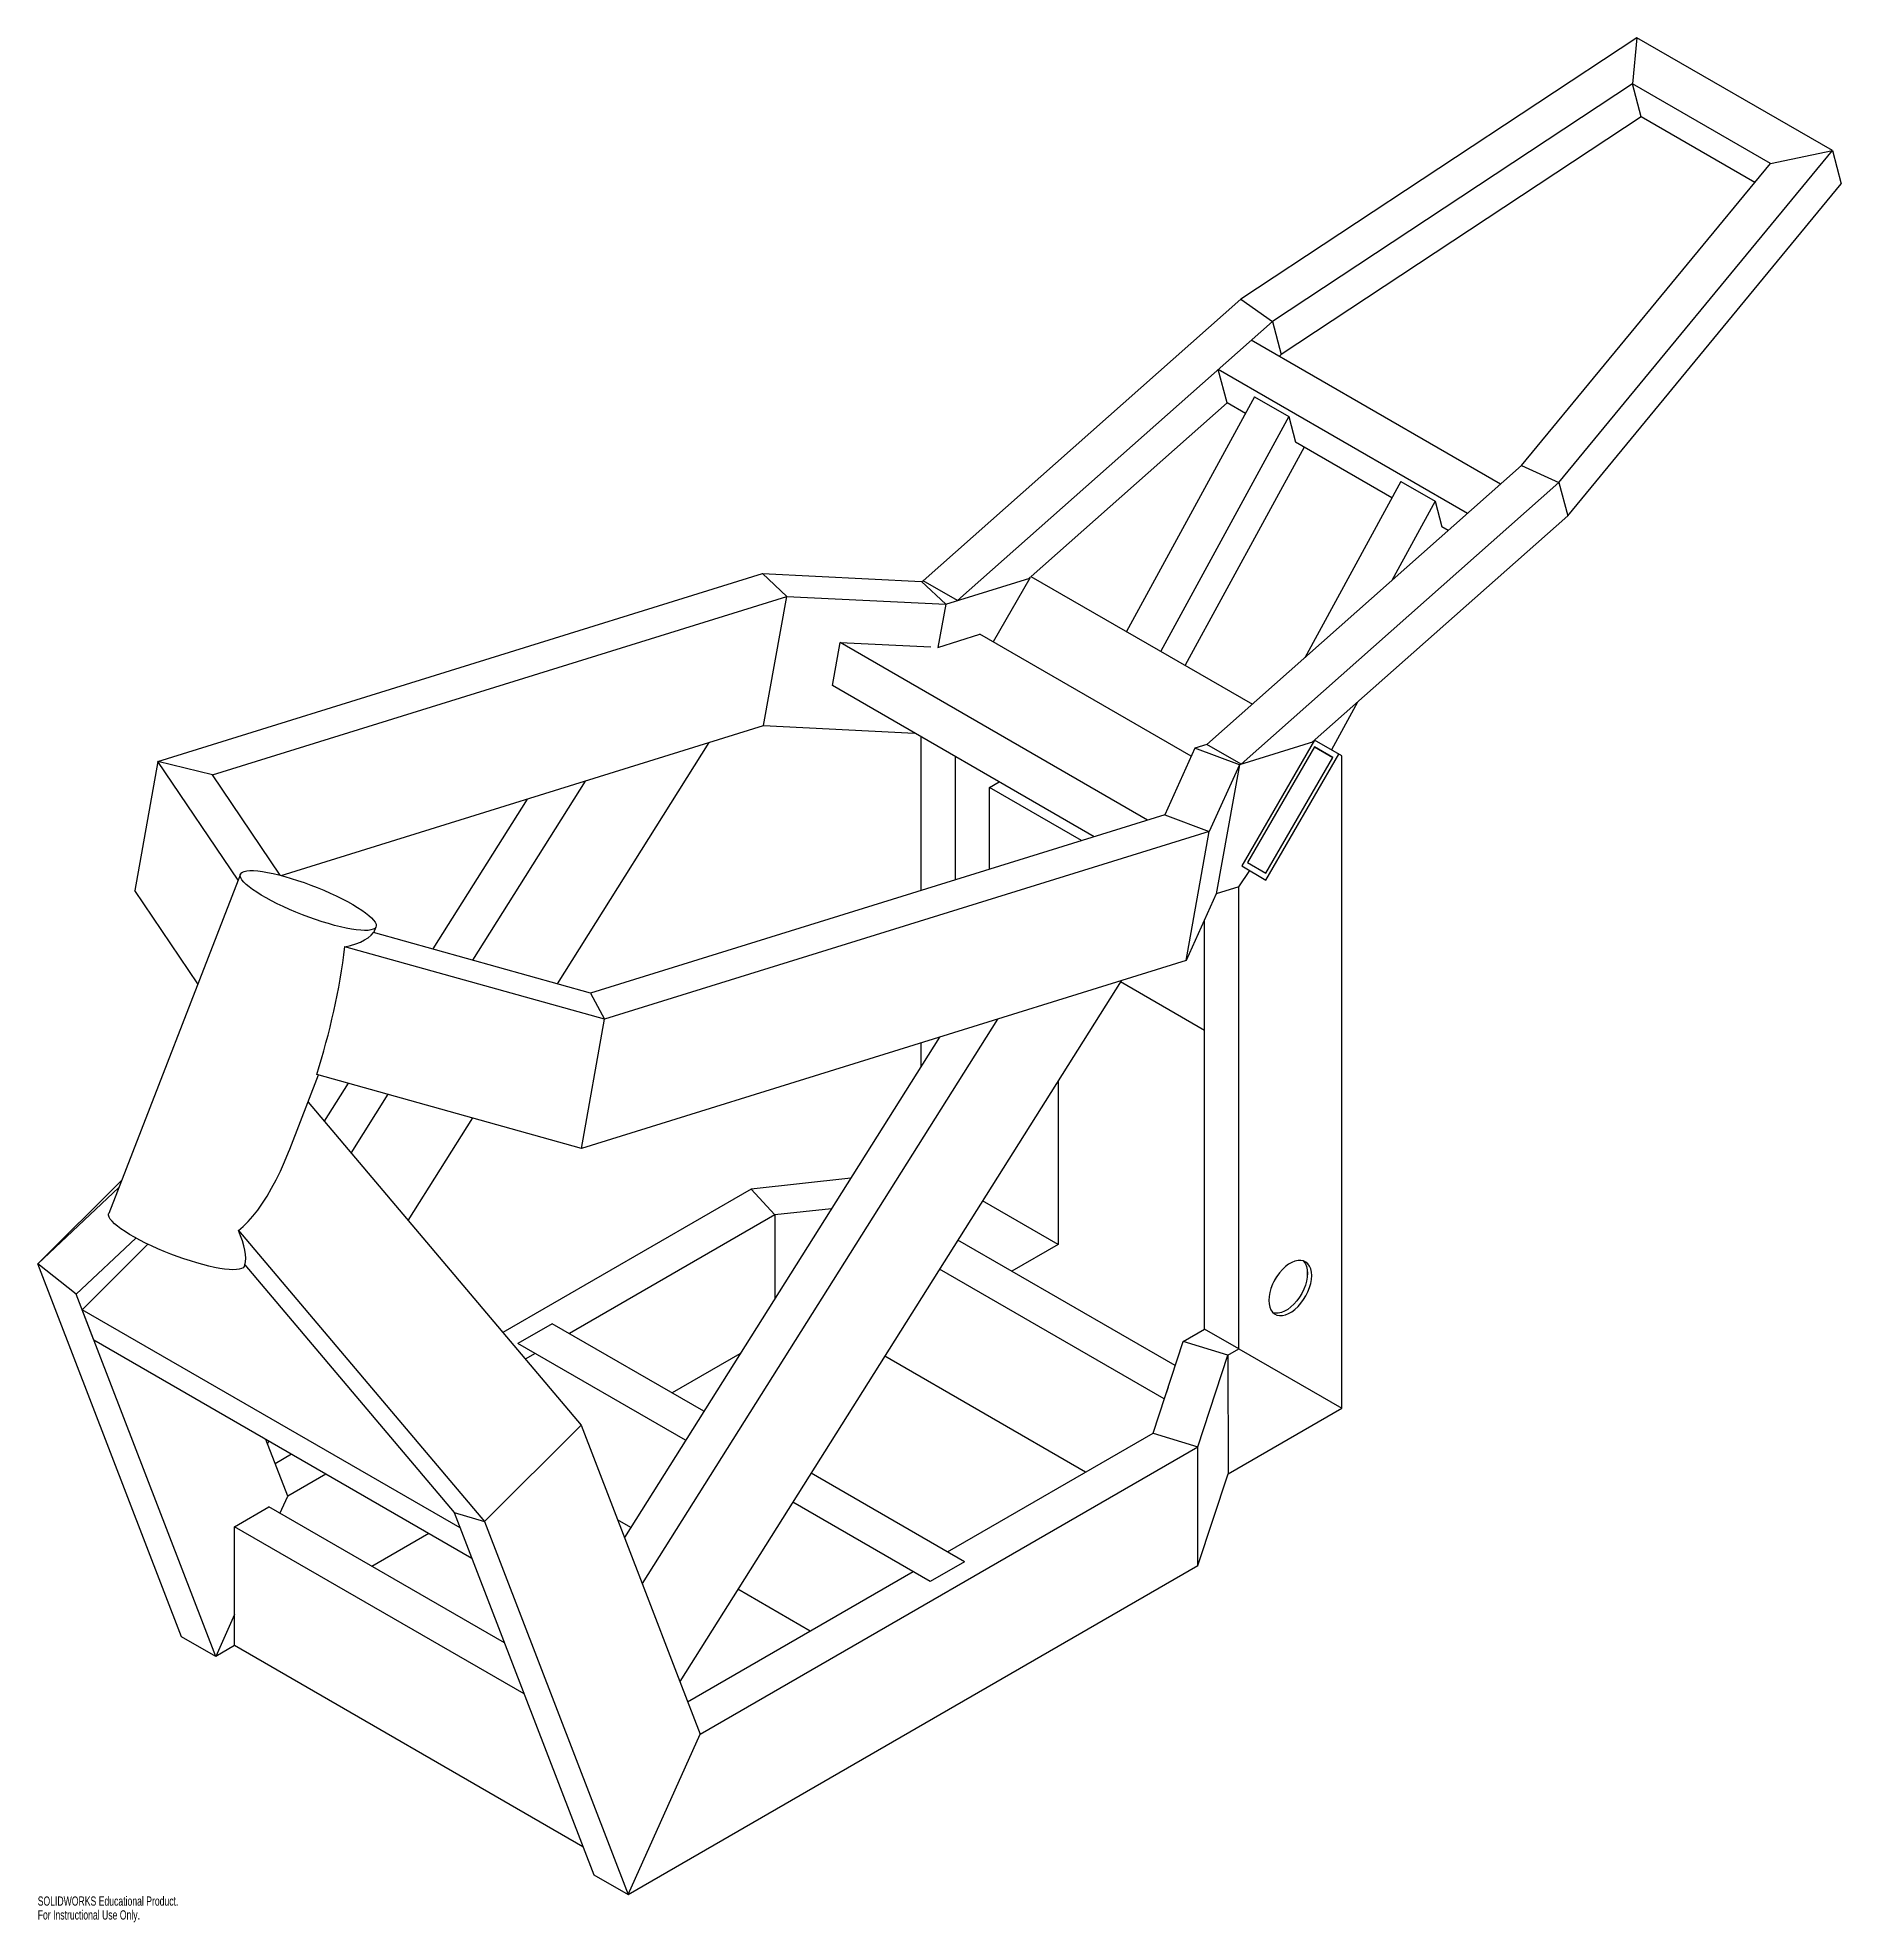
# Paper-space layout '_Isometric' of a CAD drawing. Header units: millimetres. Extents: x -368 to 576, y -215 to 772.
import ezdxf

# ---------------------------------------------------------------- set-up
doc = ezdxf.new("R2010")
doc.units = ezdxf.units.MM
doc.styles.add('SLDTEXTSTYLE0', font='TXT', dxfattribs={"width": 0.7})

psp = doc.layouts.new('_Isometric')

# ---------------------------------------------------------------- linework, layer by layer
at = {"color": 7, "linetype": 'Continuous', "lineweight": 25}
for p, q in [((468.97, 772.15), (261.73, 635.22)), ((468.97, 772.15), (466.69, 748.07)), ((571.44, 712.99), (468.97, 772.15)), ((466.69, 748.07), (278.17, 623.5)), ((539.02, 706.31), (466.69, 748.07)), ((471.34, 730.72), (466.69, 748.07)), ((471.34, 730.72), (282.82, 606.15)), ((530.83, 696.37), (471.34, 730.72)), ((428.18, 539.13), (571.44, 712.99)), ((539.02, 706.31), (571.44, 712.99)), ((571.44, 712.99), (576.09, 695.64)), ((408.7, 548.15), (539.02, 706.31)), ((432.83, 521.78), (576.09, 695.64)), ((261.73, 635.22), (95.34, 487.68)), ((261.73, 635.22), (278.17, 623.5)), ((278.17, 623.5), (113.3, 477.31)), ((278.17, 623.5), (282.82, 606.15)), ((397.64, 538.35), (267.11, 613.7)), ((282.82, 606.15), (281.78, 605.23)), ((380.29, 522.96), (249.76, 598.32)), ((254.41, 580.97), (249.76, 598.32)), ((268.77, 584.04), (201.8, 461.13)), ((268.77, 584.04), (286.73, 573.67)), ((254.41, 580.97), (151.81, 489.99)), ((286.73, 573.67), (219.76, 450.77)), ((264.06, 575.4), (254.41, 580.97)), ((286.73, 573.67), (290.33, 560.23)), ((294.74, 557.69), (232.47, 443.43)), ((340.71, 531.15), (290.33, 560.23)), ((243.83, 401.96), (408.7, 548.15)), ((408.7, 548.15), (428.18, 539.13)), ((261.79, 391.59), (428.18, 539.13)), ((345.42, 539.79), (295.08, 447.4)), ((345.42, 539.79), (363.38, 529.42)), ((428.18, 539.13), (432.83, 521.78)), ((363.38, 529.42), (340.76, 487.91)), ((363.38, 529.42), (366.98, 515.98)), ((299.07, 403.17), (432.83, 521.78)), ((370.28, 514.08), (366.98, 515.98)), ((-305.45, 393.11), (11.18, 491.49)), ((23.86, 479.48), (11.18, 491.49)), ((11.18, 491.49), (94.41, 487.39)), ((94.41, 487.39), (95.34, 487.68)), ((94.41, 487.39), (107.09, 475.38)), ((113.3, 477.31), (95.34, 487.68)), ((107.09, 475.38), (151.17, 489.08)), ((151.17, 489.08), (131.91, 455.72)), ((151.57, 489.78), (150.58, 488.9)), ((150.94, 489.21), (151.17, 489.08)), ((151.72, 490.04), (267.68, 423.1)), ((-276.84, 386.05), (23.86, 479.48)), ((11.74, 411.85), (23.86, 479.48)), ((23.86, 479.48), (107.09, 475.38)), ((107.09, 475.38), (103.05, 452.84)), ((47.73, 432.82), (51.77, 455.37)), ((212.84, 362.38), (51.77, 455.37)), ((51.77, 455.37), (99.35, 453.03)), ((103.05, 452.84), (125.05, 459.68)), ((235.71, 395.8), (125.05, 459.68)), ((184.83, 353.68), (47.73, 432.82)), ((322.73, 424.16), (309.12, 399.18)), ((-240.9, 333.36), (11.74, 411.85)), ((11.74, 411.85), (90.78, 407.97)), ((94.12, 406.04), (94.12, 325.5)), ((-16.97, 402.94), (-96.45, 276.67)), ((112.08, 395.67), (112.08, 331.08)), ((237.62, 400.03), (221.85, 365.18)), ((243.83, 401.96), (237.62, 400.03)), ((260.86, 391.3), (237.62, 400.03)), ((261.79, 391.59), (243.83, 401.96)), ((299.66, 403.36), (260.86, 391.3)), ((300.22, 404.32), (262.12, 338.33)), ((300.22, 400.8), (265.16, 340.09)), ((274.82, 330.99), (312.92, 396.98)), ((274.82, 334.51), (309.87, 395.22)), ((299.43, 403.49), (299.66, 403.36)), ((314.46, 396.09), (300.22, 404.32)), ((309.87, 395.22), (300.22, 400.8)), ((300.22, 400.8), (309.87, 395.22)), ((314.46, 54.33), (314.46, 396.09)), ((-305.45, 393.11), (-317.57, 325.49)), ((-276.84, 386.05), (-305.45, 393.11)), ((-263.47, 330.92), (-305.45, 393.11)), ((-241.36, 333.48), (-276.84, 386.05)), ((260.86, 391.3), (245.09, 356.45)), ((260.86, 391.3), (248.74, 323.68)), ((-81.69, 382.83), (-140.73, 289.05)), ((130.04, 379.44), (135.12, 382.37)), ((178.23, 351.63), (130.04, 379.44)), ((130.04, 336.66), (130.04, 379.44)), ((-112.13, 373.37), (-161.55, 294.87)), ((221.85, 365.18), (-78.85, 271.76)), ((245.09, 356.45), (-71.53, 258.08)), ((221.85, 365.18), (245.09, 356.45)), ((232.97, 288.83), (245.09, 356.45)), ((260.58, 327.36), (266.3, 335.91)), ((262.12, 338.33), (274.82, 330.99)), ((265.16, 340.09), (274.82, 334.51)), ((-262.26, 334.03), (-331.2, 156.34)), ((260.58, 327.36), (248.74, 323.68)), ((260.58, 85.45), (260.58, 327.36)), ((-284.55, 276.57), (-317.57, 325.49)), ((248.74, 323.68), (232.97, 288.83)), ((-192.38, 303.49), (-191.22, 306.47)), ((242.62, 95.81), (242.62, 310.14)), ((-78.85, 271.76), (-192.61, 303.55)), ((-71.53, 258.08), (-207.51, 296.08)), ((232.97, 288.83), (-83.65, 190.46)), ((198.98, 278.27), (-32.12, -88.84)), ((242.62, 252.24), (198.59, 277.65)), ((-78.85, 271.76), (-71.53, 258.08)), ((-83.65, 190.46), (-71.53, 258.08)), ((134.26, 258.16), (-51.89, -37.53)), ((103.82, 248.7), (-61.18, -13.39)), ((94.12, 245.69), (94.12, 233.3)), ((-236.39, 190.05), (-221.3, 228.93)), ((-83.65, 190.46), (-222.29, 229.2)), ((-205.79, 224.59), (-218.36, 204.62)), ((-184.97, 218.77), (-204.33, 188.01)), ((165.96, 225.82), (165.96, 140.05)), ((-226.84, 214.65), (-83.85, 45.45)), ((-140.69, 206.4), (-174.49, 152.71)), ((-368.39, 129.98), (-324.41, 173.86)), ((-368.39, 129.98), (-325.96, 169.86)), ((5.25, 169.13), (-124.9, 94.02)), ((57.33, 174.85), (5.25, 169.13)), ((17.67, 155.57), (5.25, 169.13)), ((47.23, 158.82), (17.67, 155.57)), ((165.96, 140.05), (126.37, 162.92)), ((17.67, 155.57), (-89.99, 93.43)), ((17.67, 155.57), (17.68, 111.86)), ((-348.29, 114.03), (-316.95, 143.48)), ((-345.18, 105.96), (-310.75, 140.31)), ((-263.3, 147.37), (-134.48, -5.06)), ((227.28, 76.73), (113.47, 142.43)), ((165.96, 140.05), (141.77, 126.09)), ((-348.29, 114.03), (-368.39, 129.98)), ((-293.15, -65.31), (-368.39, 129.98)), ((-260.16, 128.78), (-259.91, 129.44)), ((-259.92, 129.46), (-150.29, -0.27)), ((221.56, 59.29), (103.89, 127.22)), ((296.5, 123.37), (296.5, 126.64)), ((-275.19, -75.68), (-348.29, 114.03)), ((-147.18, -8.34), (-345.18, 105.96)), ((-339.03, 90.02), (-345.18, 105.96)), ((-141.04, -24.28), (-339.03, 90.02)), ((-98.99, 98.63), (-116.96, 88.26)), ((-19.54, 52.76), (-98.99, 98.63)), ((215.66, 41.27), (231.42, 89.35)), ((231.42, 89.35), (242.62, 95.81)), ((254.92, 82.18), (231.42, 89.35)), ((260.58, 85.45), (242.62, 95.81)), ((-29.11, 37.55), (-116.96, 88.26)), ((-116.96, 88.26), (-116.96, 88.24)), ((-107.97, 83.05), (-113.12, 80.08)), ((-0.63, 82.79), (-36.1, 62.32)), ((180.32, 20.88), (75.17, 81.58)), ((239.15, 34.1), (254.92, 82.18)), ((254.92, 82.18), (260.58, 85.45)), ((254.92, 82.18), (254.94, 19.97)), ((260.58, 85.45), (314.46, 54.33)), ((223.54, 65.31), (221.56, 59.29)), ((221.56, 59.29), (221.56, 59.29)), ((254.94, 19.97), (314.46, 54.33)), ((-83.85, 45.45), (-134.48, -5.06)), ((-83.85, 45.45), (-51.88, -37.52)), ((107.99, -20.86), (215.66, 41.27)), ((215.66, 41.27), (239.15, 34.1)), ((-237.46, 8.32), (-248.89, 37.98)), ((-247.29, 37.06), (-248.06, 35.84)), ((-235.45, 30.22), (-244, 25.28)), ((-21.51, -116.34), (239.15, 34.1)), ((239.17, -28.11), (239.15, 34.1)), ((-217.48, 19.85), (-237.46, 8.32)), ((116.96, -26.04), (36.61, 20.34)), ((239.17, -28.11), (254.94, 19.97)), ((-265.31, -7.75), (-247.35, 2.62)), ((-123.96, -68.61), (-247.35, 2.62)), ((-241.53, -0.74), (-237.46, 8.32)), ((98.99, -36.41), (27.04, 5.13)), ((-265.31, -69.97), (-265.31, -7.75)), ((-113.69, -95.28), (-265.31, -7.75)), ((-150.29, -0.27), (-134.48, -5.06)), ((-150.29, -0.27), (-77.2, -189.97)), ((-134.48, -5.06), (-59.24, -200.34)), ((-57.84, -8.09), (-64.76, -4.09)), ((-163.59, -11.26), (-193.45, -28.5)), ((-59.24, -200.34), (239.17, -28.11)), ((116.96, -26.04), (98.99, -36.41)), ((116.96, -26.06), (116.96, -26.04)), ((-51.89, -37.53), (-51.88, -37.52)), ((-51.89, -37.53), (-51.89, -37.53)), ((-51.89, -37.53), (-32.12, -88.84)), ((-51.89, -37.53), (-32.12, -88.84)), ((-28.05, -99.38), (90.01, -31.24)), ((98.99, -36.41), (98.99, -36.43)), ((36.13, -62.34), (-1.69, -40.5)), ((-265.31, -53.67), (-275.19, -75.68)), ((-275.19, -75.68), (-293.15, -65.31)), ((-265.31, -69.97), (-275.19, -75.68)), ((-82.85, -175.3), (-265.31, -69.97)), ((-32.11, -88.83), (-21.51, -116.34)), ((-32.12, -88.84), (-32.12, -88.84)), ((-59.24, -200.34), (-21.51, -116.34)), ((-77.2, -189.97), (-59.24, -200.34))]:
    psp.add_line(p, q, dxfattribs=at)
at = {"color": 7, "linetype": 'Continuous', "lineweight": 25, "flags": 128}
for points in [[(-203.41, 318.17), (-200.92, 316.67), (-198.67, 315.22), (-196.68, 313.81), (-194.97, 312.45), (-193.56, 311.18), (-192.46, 309.98), (-191.68, 308.89), (-191.22, 307.89), (-191.1, 307.02), (-191.31, 306.27), (-191.86, 305.65), (-192.72, 305.16), (-193.91, 304.82), (-195.4, 304.62), (-197.18, 304.56), (-199.24, 304.65), (-201.56, 304.89), (-204.11, 305.27), (-206.87, 305.79), (-209.82, 306.45), (-212.93, 307.23), (-216.16, 308.14), (-219.5, 309.16), (-222.9, 310.28), (-226.34, 311.5), (-229.78, 312.8), (-233.19, 314.17), (-236.54, 315.59), (-239.81, 317.06), (-242.95, 318.56), (-245.93, 320.07), (-248.74, 321.58), (-251.34, 323.09), (-253.72, 324.56), (-255.84, 326), (-257.69, 327.38), (-259.25, 328.7), (-260.51, 329.93), (-261.45, 331.08), (-262.07, 332.13), (-262.36, 333.06), (-262.31, 333.88), (-261.94, 334.56), (-261.23, 335.12), (-260.2, 335.53), (-258.86, 335.81), (-257.22, 335.93), (-255.3, 335.91), (-253.11, 335.75), (-250.67, 335.44), (-248.01, 334.99), (-245.15, 334.4), (-242.12, 333.68), (-238.95, 332.83), (-235.66, 331.87), (-232.29, 330.79), (-228.86, 329.62), (-225.42, 328.36), (-221.99, 327.03), (-218.6, 325.63), (-215.29, 324.18), (-212.09, 322.7), (-209.02, 321.19), (-206.12, 319.68), (-203.41, 318.17)], [(-207.51, 296.08), (-204.55, 296.74), (-201.83, 297.54), (-199.37, 298.49), (-197.2, 299.58), (-195.34, 300.79), (-193.8, 302.12), (-192.61, 303.55)], [(-263.3, 147.37), (-260.77, 149.56), (-258.23, 152.09), (-255.71, 154.96), (-253.2, 158.16), (-250.72, 161.68), (-248.28, 165.49), (-245.88, 169.6), (-243.55, 173.96), (-241.29, 178.58), (-239.1, 183.43), (-237, 188.48), (-236.39, 190.05)], [(-260.16, 128.78), (-260.26, 128.57), (-260.8, 127.95), (-261.67, 127.47), (-262.85, 127.12), (-264.34, 126.92), (-266.13, 126.87), (-268.19, 126.96), (-270.5, 127.2), (-273.05, 127.58), (-275.82, 128.1), (-278.77, 128.76), (-281.87, 129.54), (-285.11, 130.45), (-288.44, 131.47), (-291.84, 132.59), (-295.28, 133.81), (-298.72, 135.1), (-302.14, 136.47), (-305.49, 137.9), (-308.75, 139.36), (-311.89, 140.86), (-314.88, 142.38), (-317.68, 143.89), (-320.29, 145.39), (-322.66, 146.87), (-324.78, 148.31), (-326.63, 149.69), (-328.19, 151), (-329.45, 152.24), (-330.39, 153.39), (-331.01, 154.43), (-331.3, 155.37), (-331.25, 156.18), (-331.2, 156.34)], [(-259.92, 129.46), (-259.58, 131.05), (-259.46, 132.85), (-259.57, 134.86), (-259.89, 137.06), (-260.43, 139.43), (-261.18, 141.95), (-262.14, 144.6), (-263.3, 147.37)], [(298.74, 123.81), (298.62, 125.67), (298.24, 127.34), (297.63, 128.79), (296.79, 129.99), (295.75, 130.9), (294.52, 131.5), (293.13, 131.8), (291.62, 131.76), (290.01, 131.41), (288.36, 130.74), (286.68, 129.77), (285.02, 128.53), (283.42, 127.03), (281.9, 125.32), (280.52, 123.42), (279.29, 121.4), (278.24, 119.28), (277.4, 117.12), (276.79, 114.96), (276.42, 112.85), (276.29, 110.85), (276.42, 108.99), (276.79, 107.32), (277.4, 105.87), (278.24, 104.67), (279.29, 103.76), (280.52, 103.15), (281.9, 102.86), (283.42, 102.9), (285.02, 103.25), (286.68, 103.92), (288.36, 104.89), (290.01, 106.13), (291.62, 107.63), (293.13, 109.34), (294.52, 111.24), (295.75, 113.26), (296.79, 115.38), (297.63, 117.54), (298.24, 119.7), (298.62, 121.81), (298.74, 123.81)], [(294.3, 131.57), (294.64, 131.23), (295.47, 130.04), (296.09, 128.59), (296.46, 126.91), (296.59, 125.05), (296.46, 123.05), (296.09, 120.95), (295.47, 118.79), (294.64, 116.63), (293.59, 114.51), (292.36, 112.48), (290.97, 110.59), (289.46, 108.87), (287.86, 107.38), (286.2, 106.13), (284.52, 105.16), (282.86, 104.49), (281.26, 104.14), (279.75, 104.11), (278.58, 104.33)], [(278.86, 120.59), (279.94, 122.39), (280.36, 123.19)]]:
    psp.add_lwpolyline(points, dxfattribs=at)
at = {"color": 7, "linetype": 'Continuous', "lineweight": 25}
psp.add_arc((-572.22, 341.62), 367.54, 342.19028, 352.88313, dxfattribs=at)

# ---------------------------------------------------------------- texts
at = {"color": 7, "linetype": 'Continuous', "char_height": 4.8336, "attachment_point": 1, "style": 'SLDTEXTSTYLE0'}
for s, insert in [('SOLIDWORKS Educational Product.', (-368.39, -201.36)), ('For Instructional Use Only.', (-368.39, -208.61))]:
    psp.add_mtext(s, dxfattribs=dict(at, insert=insert))

doc.saveas('drawing.dxf')
